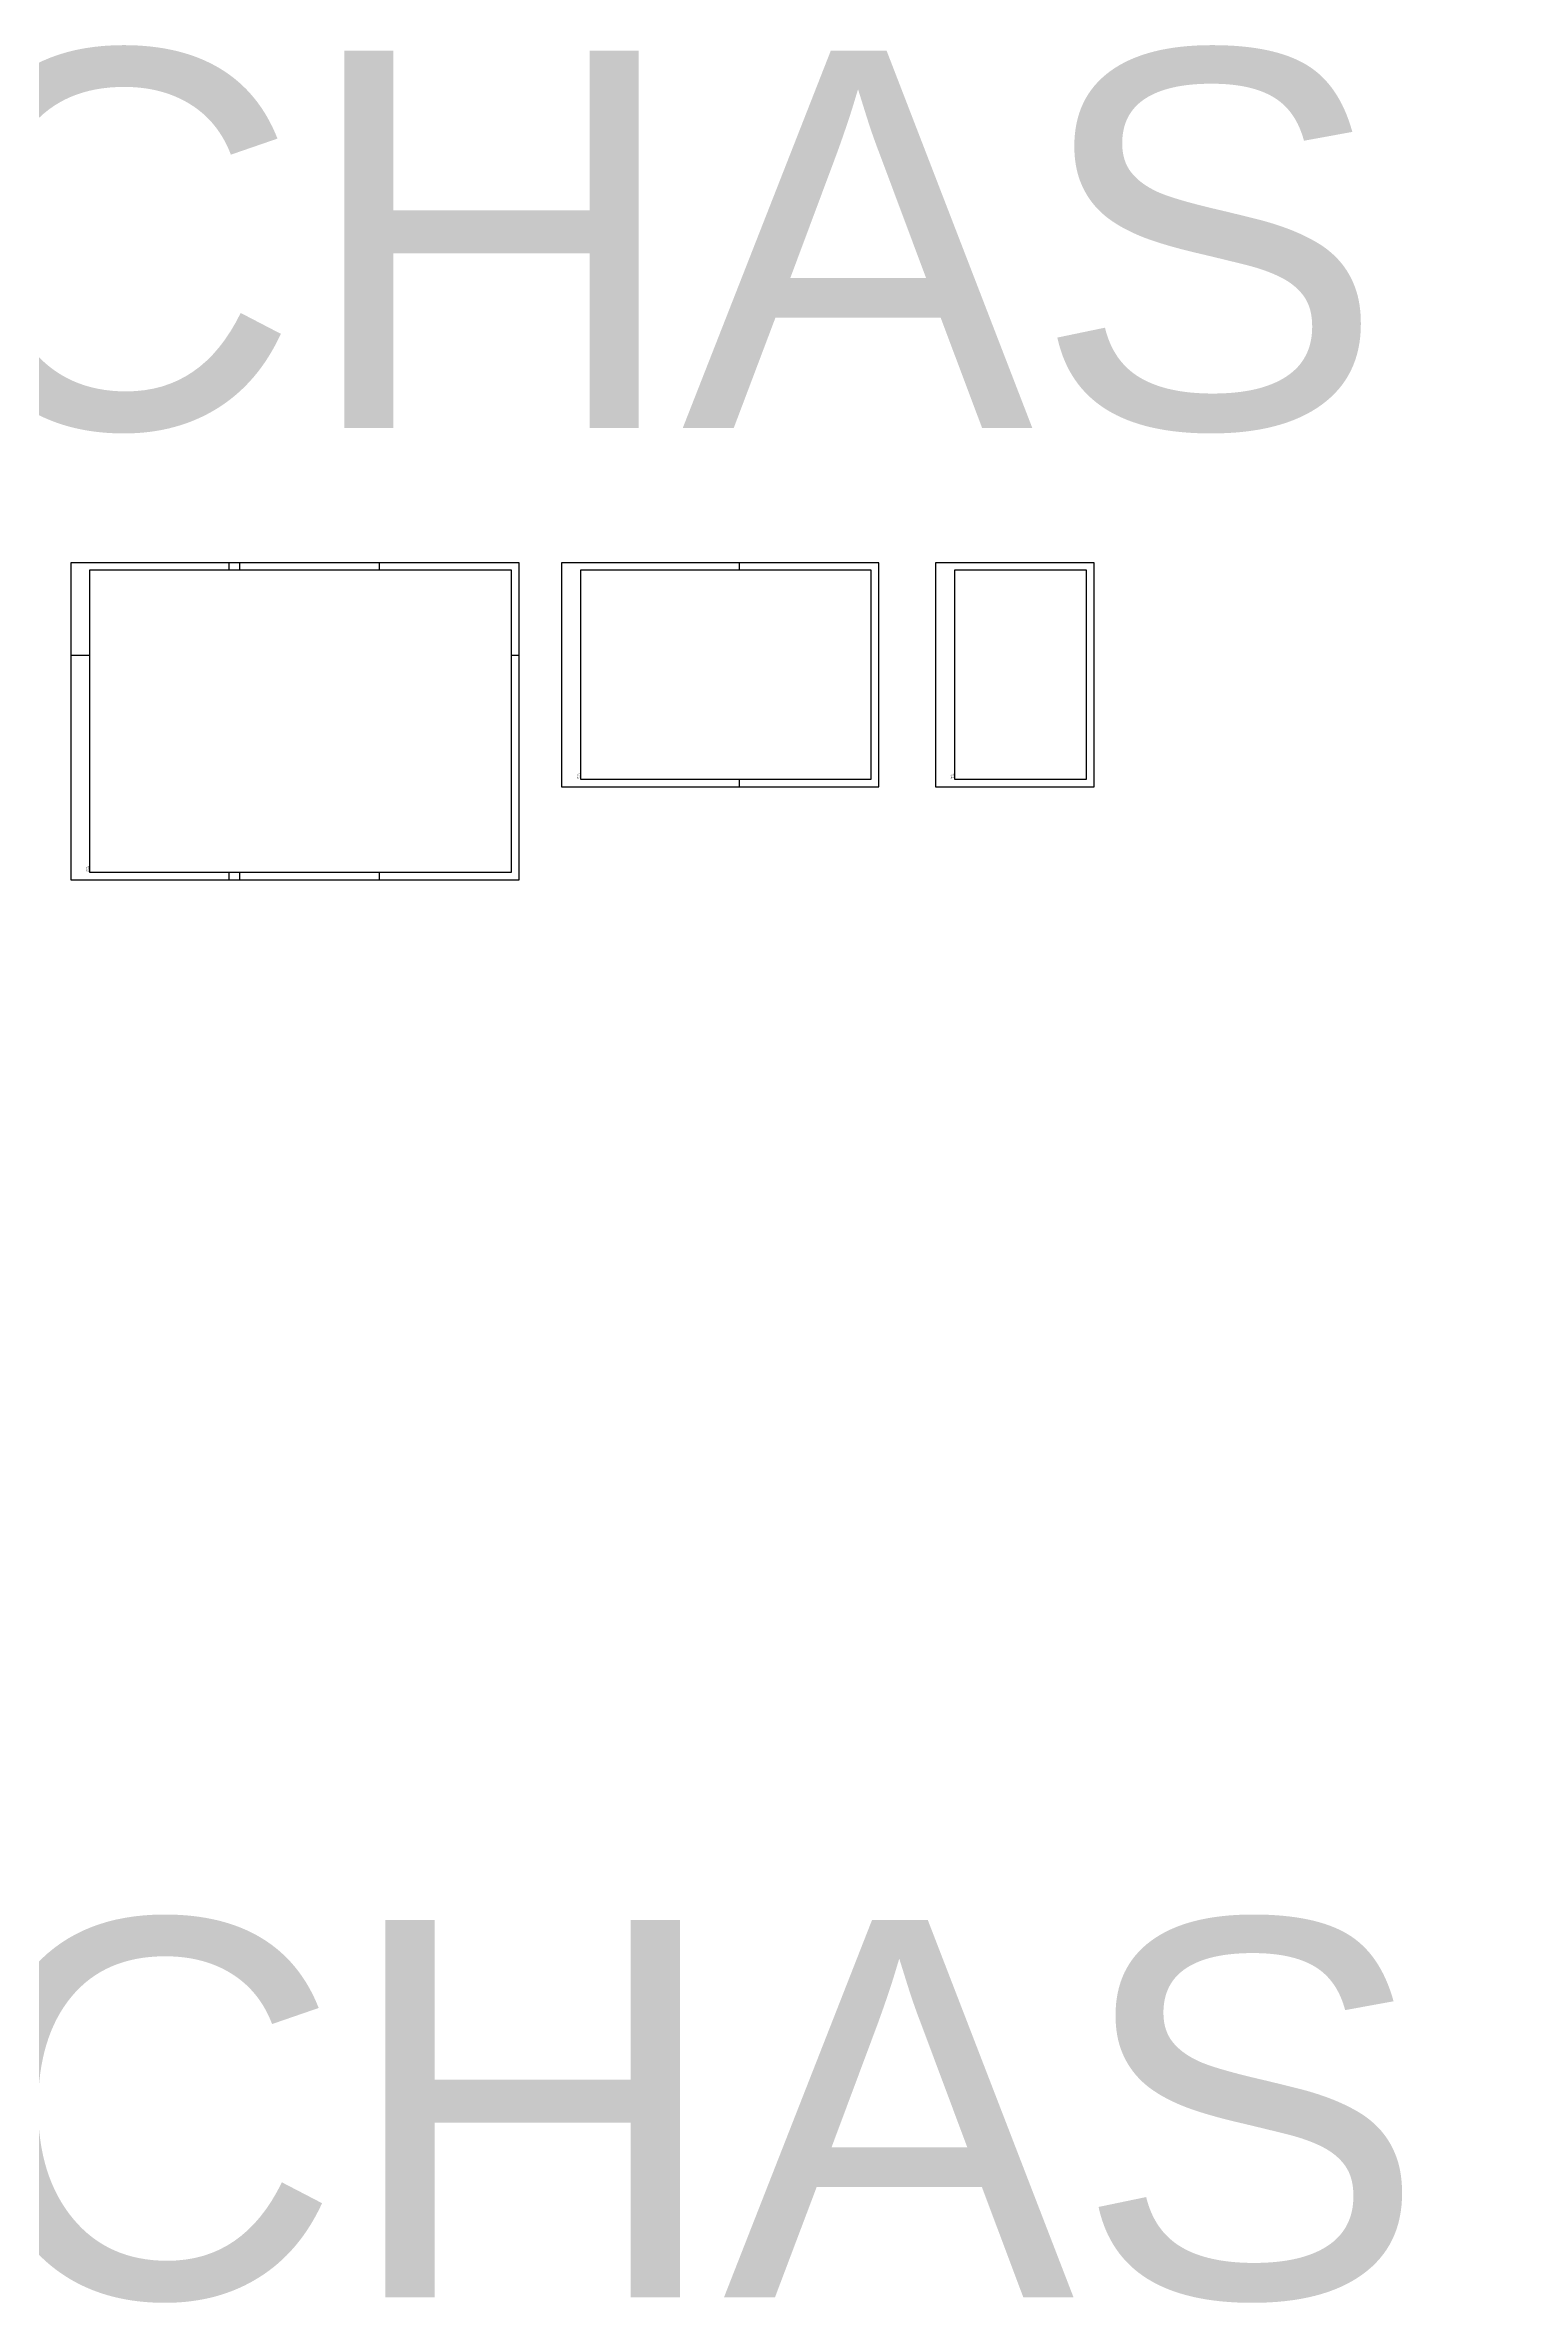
# Model space of a CAD drawing. Header units: millimetres. Extents: x 0 to 687901, y 0 to 346525.
# Drawn here: x 9560 to 13475, y 4987 to 10970 of the extents above; entities that cross this region are included whole.
import ezdxf

# ---------------------------------------------------------------- set-up
doc = ezdxf.new("R2010")
doc.units = ezdxf.units.MM
for name, color, linetype in [('ARQ_Prancha', 7, 'Continuous'), ('ARQ_Prancha lin_grossa', 111, 'Continuous'), ('ARQ_Texto', 7, 'Continuous')]:
    doc.layers.add(name, color=color, linetype=linetype)
doc.styles.add('ARIAL', font='arial.ttf')
doc.styles.add('DES-ROMANS', font='arial.ttf')

msp = doc.modelspace()

# ---------------------------------------------------------------- linework, layer by layer
at = {"layer": 'ARQ_Prancha'}
for p, q in [((10048, 9578.4), (10048, 9598.4)), ((10076, 9578.4), (10076, 9598.4)), ((10446, 9578.4), (10446, 9598.4)), ((10816, 9598.4), (10796, 9598.4)), ((11398.6, 9598.4), (11398.6, 9578.4)), ((9678, 9352.4), (9628, 9352.4)), ((10816, 9352.4), (10796, 9352.4)), ((11398.6, 9024.4), (11398.6, 9004.4)), ((10048, 8758.4), (10048, 8778.4)), ((10076, 8758.4), (10076, 8778.4)), ((10446, 8758.4), (10446, 8778.4))]:
    msp.add_line(p, q, dxfattribs=at)
for points in [[(9628, 8758.4), (10816, 8758.4), (10816, 9598.4), (9628, 9598.4)], [(10928.6, 9004.4), (11768.6, 9004.4), (11768.6, 9598.4), (10928.6, 9598.4)], [(11919.3, 9004.4), (12339.3, 9004.4), (12339.3, 9598.4), (11919.3, 9598.4)]]:
    msp.add_lwpolyline(points, close=True, dxfattribs=at)
at = {"layer": 'ARQ_Prancha lin_grossa'}
for points in [[(10796, 8778.4), (10796, 9578.4), (9678, 9578.4), (9678, 8778.4), (10796, 8778.4)], [(11748.6, 9024.4), (11748.6, 9578.4), (10978.6, 9578.4), (10978.6, 9024.4), (11748.6, 9024.4)], [(12319.3, 9024.4), (12319.3, 9578.4), (11969.3, 9578.4), (11969.3, 9024.4), (12319.3, 9024.4)]]:
    msp.add_lwpolyline(points, close=True, dxfattribs=at)

# ---------------------------------------------------------------- texts
at = {"layer": 'ARQ_Prancha', "style": 'DES-ROMANS'}
for s, p in [('ISO A3', (10971.9, 9024.9)), ('297x420', (10976.4, 9024.9)), ('ISO A4', (11962.6, 9024.9)), ('210x297', (11967.1, 9024.9)), ('ISO A2', (9671.4, 8778.9)), ('420x594', (9675.9, 8778.9))]:
    msp.add_text(s, height=3, rotation=90, dxfattribs=at).set_placement(p)
at = {"layer": 'ARQ_Texto', "style": 'ARIAL'}
for s, p in [('PRANCHAS - ESC: 1:20', (5348.3, 9955.2)), ('PRANCHAS - ESC: 1:10', (5457.5, 5001.1))]:
    msp.add_text(s, height=1000, dxfattribs=at).set_placement(p)

doc.saveas('drawing.dxf')
